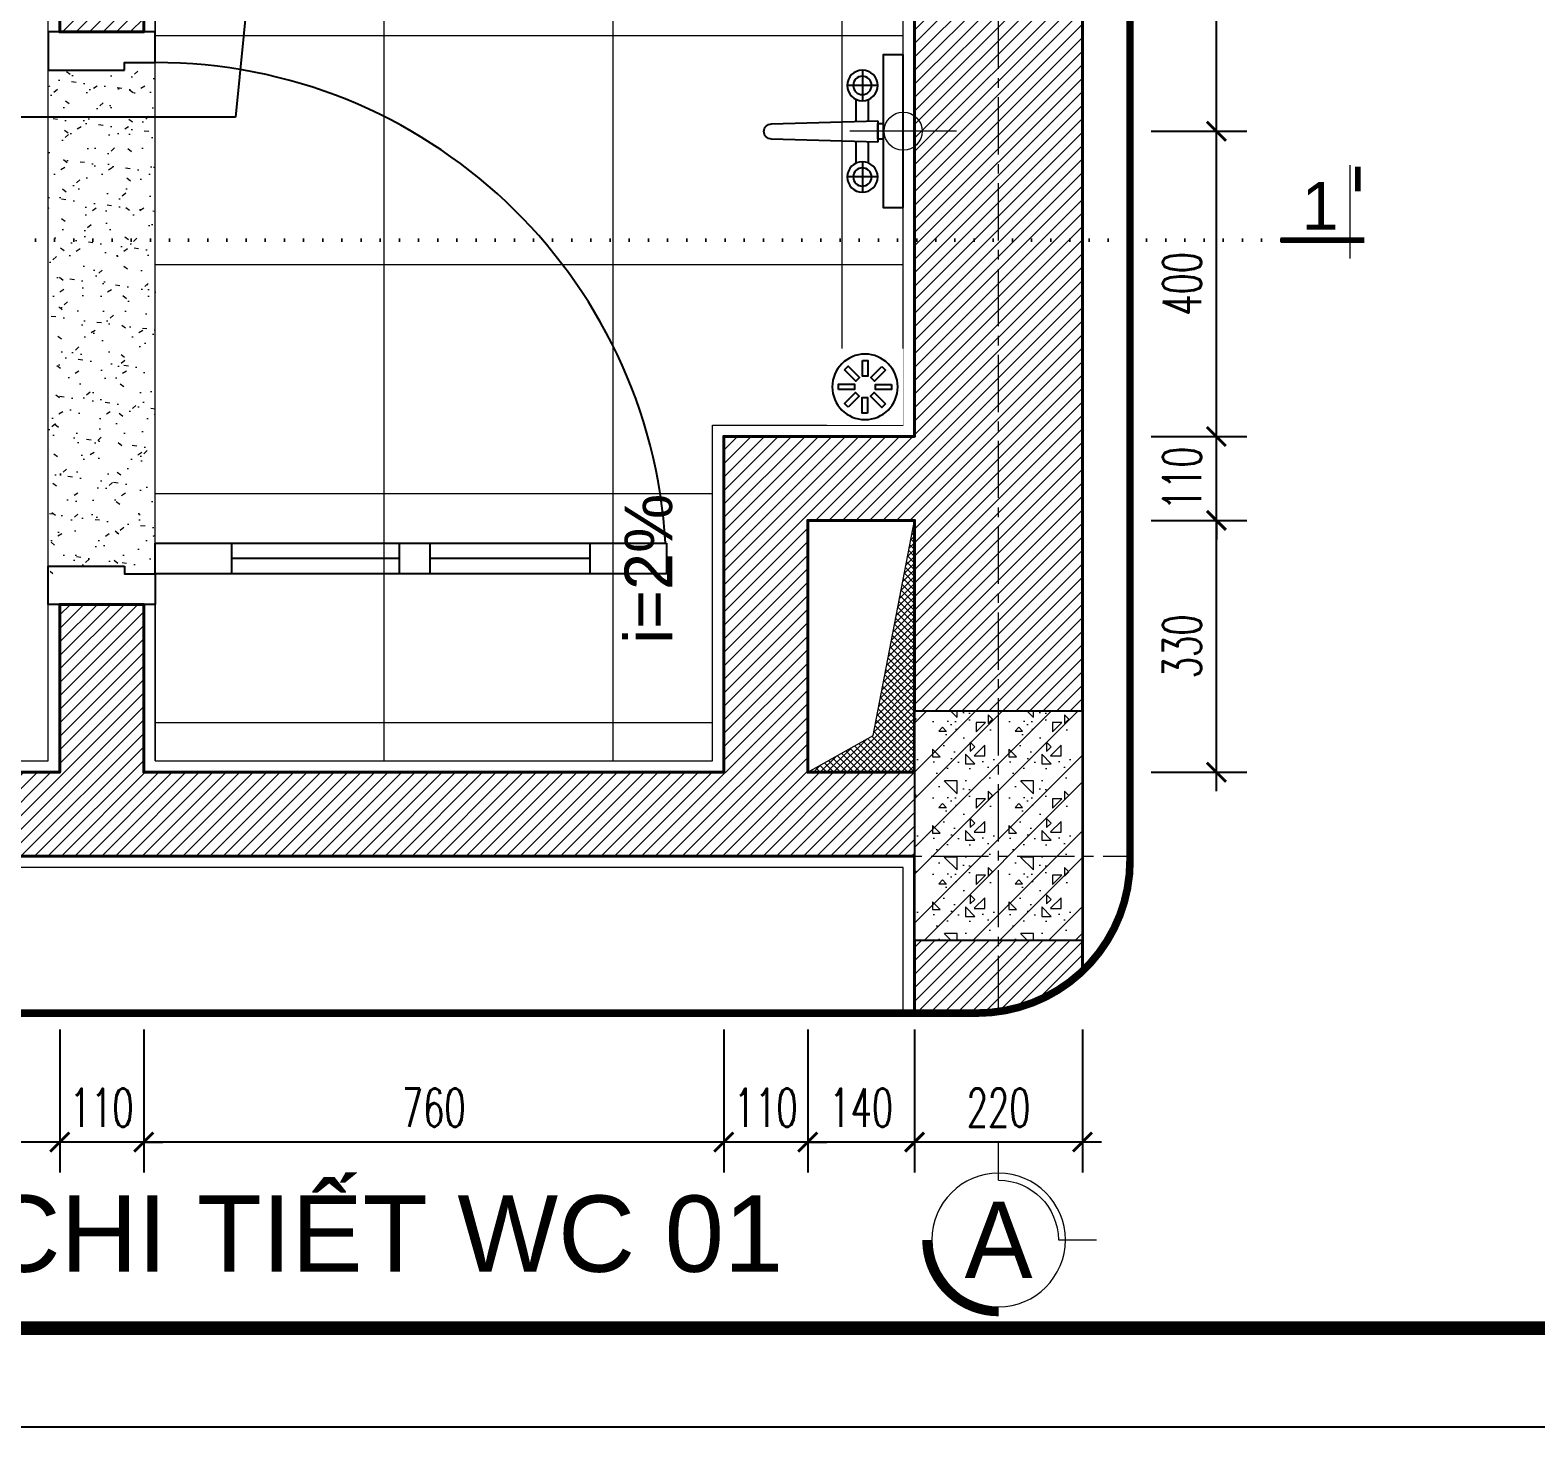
# Model space of a CAD drawing. Header units: millimetres. Extents: x -229618 to 2906, y -178063 to 96806.
# Drawn here: x -123756 to -121783, y -56426 to -54595 of the extents above; entities that cross this region are included whole.
import ezdxf
from ezdxf.enums import TextEntityAlignment as Align

# ---------------------------------------------------------------- set-up
doc = ezdxf.new("R2010")
doc.units = ezdxf.units.MM
doc.header["$LTSCALE"] = 200
doc.header["$MEASUREMENT"] = 0
doc.set_wipeout_variables(frame=1)
doc.header["$PDMODE"] = 3
doc.header["$PDSIZE"] = 50
for name, pattern in [('CENTER2', [1.125, 0.75, -0.125, 0.125, -0.125]), ('DASHED2', [0.375, 0.25, -0.125]), ('DOT2', [0.125, 0, -0.125]), ('HIDDEN2', [0.1875, 0.125, -0.0625])]:
    doc.linetypes.add(name, pattern=pattern)
doc.layers.get('0').update_dxf_attribs({"color": 95, "linetype": 'CONTINUOUS'})
doc.layers.get('DEFPOINTS').update_dxf_attribs({"linetype": 'CONTINUOUS'})
for name, color, linetype, lineweight in [('cat', 1, 'CONTINUOUS', 40), ('hatch', 250, 'CONTINUOUS', 5), ('KH cat', 2, 'HIDDEN2', 50), ('khuat', 8, 'DASHED2', 15), ('nho', 252, 'CONTINUOUS', 15), ('thay', 7, 'CONTINUOUS', 18), ('tim', 18, 'CENTER2', 9)]:
    doc.layers.add(name, color=color, linetype=linetype, lineweight=lineweight)
for name, color, linetype in [('COT', 2, 'CONTINUOUS'), ('CUA', 145, 'CONTINUOUS'), ('DIM', 251, 'CONTINUOUS'), ('KHUNGTEN', 7, 'CONTINUOUS'), ('NOITHAT', 99, 'CONTINUOUS'), ('TEXT', 33, 'CONTINUOUS')]:
    doc.layers.add(name, color=color, linetype=linetype)
doc.layers.add('in', color=203, linetype='CONTINUOUS', lineweight=5, plot=False)
doc.styles.add('Aria H iso', font='Vharial_0.ttf')
doc.styles.add('Arial iso', font='vnarial_0.ttf')
doc.styles.add('dam', font='Vhavanb_0.ttf', dxfattribs={"width": 0.9, "height": 450})
doc.styles.add('Scale', font='vnsimli.shx', dxfattribs={"width": 0.65, "bigfont": 'bigfont.shx'})
doc.dimstyles.new('Scale', dxfattribs={"dimscale": 75, "dimtxt": 2, "dimasz": 1, "dimexe": 1.6, "dimexo": 0, "dimgap": 0.8, "dimtad": 1, "dimdec": 0, "dimzin": 0, "dimdsep": 46, "dimtxsty": 'Scale', "dimblk": 'ARCHTICK', "dimcen": 0.1, "dimdle": 1, "dimclrd": 256, "dimclre": 256, "dimclrt": 3, "dimadec": 0, "dimazin": 0, "dimtfac": 1, "dimtdec": 0, "dimtix": 1, "dimtmove": 2, "dimatfit": 3, "dimldrblk": 'ARCHTICK', "dimfxl": 0, "dimtolj": 1, "dimtzin": 0, "dimarcsym": 0})

# ---------------------------------------------------------------- blocks, each defined once
blk = doc.blocks.new('*U871')
at = {"layer": 'thay', "ltscale": 600}
for p, q in [((0, -200), (0, 0)), ((313.2, -513.2), (513.2, -513.2))]:
    blk.add_line(p, q, dxfattribs=at)
at = {"layer": 'thay', "ltscale": 600, "const_width": 50}
blk.add_lwpolyline([(-375, -513.2, 0.414214), (0, -888.2, 0.414214)], format="xyb", dxfattribs=at)
at = {"layer": 'thay', "ltscale": 600}
blk.add_circle((0, -513.2), 350, dxfattribs=at)
blk.add_arc((0, -513.2), 313.2, 0, 90, dxfattribs=at)
at = {"layer": 'TEXT', "linetype": 'Continuous', "style": 'Aria H iso'}
blk.add_attdef('A', text='', height=350, dxfattribs=at).set_placement((0, -670.6), align=Align.CENTER)
blk = doc.blocks.new('*U790')
at = {"layer": 'CUA'}
for p, q in [((-690, -460), (-690, -240)), ((-690, -710), (-690, -500))]:
    blk.add_line(p, q, dxfattribs=at)
for points in [[(-700, -100), (-710, -100), (-710, -140), (-750, -140), (-750, 0), (-700, 0)], [(-50, -100), (-40, -100), (-40, -140), (0, -140), (0, 0), (-50, 0)], [(-670, -810), (-710, -810), (-710, -140), (-670, -140)], [(-670, -240), (-710, -240), (-710, -140), (-670, -140)], [(-670, -500), (-710, -500), (-710, -460), (-670, -460)], [(-670, -810), (-710, -810), (-710, -710), (-670, -710)]]:
    blk.add_lwpolyline(points, close=True, dxfattribs=at)
blk.add_arc((-709.8, -140.1), 669.8, 273.4084, 0.006, dxfattribs=at)
blk = doc.blocks.new('A$C663E3045')
blk.add_wipeout([(0, 100), (100, 100), (100, 0), (0, 0)]).dxf.layer = 'NOITHAT'
at = {"layer": 'NOITHAT'}
for points in [[(53.3, 84.6), (46.4, 84.6), (46.4, 63.9), (53.3, 63.9)], [(27.8, 76.8), (23, 71.9), (37.6, 57.3), (42.5, 62.2)], [(76.8, 72.2), (71.9, 77), (57.3, 62.4), (62.2, 57.5)], [(15.4, 53.3), (15.4, 46.4), (36.1, 46.4), (36.1, 53.3)], [(23.2, 27.8), (28.1, 23), (42.7, 37.6), (37.8, 42.5)], [(72.2, 23.2), (77, 28.1), (62.4, 42.7), (57.5, 37.8)], [(84.6, 46.7), (84.6, 53.6), (63.9, 53.6), (63.9, 46.7)], [(46.7, 15.4), (53.6, 15.4), (53.6, 36.1), (46.7, 36.1)]]:
    blk.add_lwpolyline(points, close=True, dxfattribs=at)
at = {"layer": 'NOITHAT', "color": 8}
blk.add_circle((50, 50), 42.9, dxfattribs=at)
blk = doc.blocks.new('_ArchTick')
at = {"color": 0, "linetype": 'ByBlock', "const_width": 0.15}
blk.add_lwpolyline([(-0.5, -0.5), (0.5, 0.5)], dxfattribs=at)
blk = doc.blocks.new('*D878')
at = {"layer": 'DEFPOINTS', "color": 0, "linetype": 'Continuous'}
for p in [(-122286.8, -55237.7), (-122201.4, -55237.7), (-122286.8, -55567.7)]:
    blk.add_point(p, dxfattribs=at)
at = {"layer": 'DIM', "linetype": 'Continuous', "lineweight": -2}
for p, q in [((-122201.4, -55592.7), (-122201.4, -55212.7)), ((-122286.8, -55237.7), (-122161.4, -55237.7)), ((-122286.8, -55567.7), (-122161.4, -55567.7))]:
    blk.add_line(p, q, dxfattribs=at)
at = {"layer": 'DIM', "linetype": 'Continuous', "lineweight": -2, "xscale": 25, "yscale": 25, "zscale": 25}
for p, rotation in [((-122201.4, -55237.7), 90), ((-122201.4, -55567.7), 270)]:
    blk.add_blockref('_ArchTick', p, dxfattribs=dict(at, rotation=rotation))
at = {"layer": 'DIM', "color": 3, "linetype": 'Continuous', "insert": (-122246.4, -55402.7), "char_height": 50, "attachment_point": 5, "rotation": 90, "style": 'Scale'}
blk.add_mtext('\\A1;330', dxfattribs=at)
blk = doc.blocks.new('*D879')
at = {"layer": 'DEFPOINTS', "color": 0, "linetype": 'Continuous'}
for p in [(-122286.8, -54727.7), (-122201.4, -54727.7), (-122286.8, -55127.7)]:
    blk.add_point(p, dxfattribs=at)
at = {"layer": 'DIM', "linetype": 'Continuous', "lineweight": -2}
for p, q in [((-122201.4, -55152.7), (-122201.4, -54702.7)), ((-122286.8, -54727.7), (-122161.4, -54727.7)), ((-122286.8, -55127.7), (-122161.4, -55127.7))]:
    blk.add_line(p, q, dxfattribs=at)
at = {"layer": 'DIM', "linetype": 'Continuous', "lineweight": -2, "xscale": 25, "yscale": 25, "zscale": 25}
for p, rotation in [((-122201.4, -54727.7), 90), ((-122201.4, -55127.7), 270)]:
    blk.add_blockref('_ArchTick', p, dxfattribs=dict(at, rotation=rotation))
at = {"layer": 'DIM', "color": 3, "linetype": 'Continuous', "insert": (-122246.4, -54927.7), "char_height": 50, "attachment_point": 5, "rotation": 90, "style": 'Scale'}
blk.add_mtext('\\A1;400', dxfattribs=at)
blk = doc.blocks.new('*D881')
at = {"layer": 'DEFPOINTS', "color": 0, "linetype": 'Continuous'}
for p in [(-122736.8, -55904.9), (-122596.8, -55904.9), (-122736.8, -56052.3)]:
    blk.add_point(p, dxfattribs=at)
at = {"layer": 'DIM', "linetype": 'Continuous', "lineweight": -2}
for p, q in [((-122736.8, -55904.9), (-122736.8, -56092.3)), ((-122596.8, -55904.9), (-122596.8, -56092.3)), ((-122571.8, -56052.3), (-122761.8, -56052.3))]:
    blk.add_line(p, q, dxfattribs=at)
at = {"layer": 'DIM', "linetype": 'Continuous', "lineweight": -2, "xscale": 25, "yscale": 25, "zscale": 25, "rotation": 180}
blk.add_blockref('_ArchTick', (-122736.8, -56052.3), dxfattribs=at)
at = {"layer": 'DIM', "linetype": 'Continuous', "lineweight": -2, "xscale": 25, "yscale": 25, "zscale": 25}
blk.add_blockref('_ArchTick', (-122596.8, -56052.3), dxfattribs=at)
at = {"layer": 'DIM', "color": 3, "linetype": 'Continuous', "insert": (-122666.8, -56007.3), "char_height": 50, "attachment_point": 5, "style": 'Scale'}
blk.add_mtext('\\A1;140', dxfattribs=at)
blk = doc.blocks.new('*D882')
at = {"layer": 'DEFPOINTS', "color": 0, "linetype": 'Continuous'}
for p in [(-123606.8, -55904.9), (-122846.8, -55904.9), (-123606.8, -56052.3)]:
    blk.add_point(p, dxfattribs=at)
at = {"layer": 'DIM', "linetype": 'Continuous', "lineweight": -2}
for p, q in [((-123606.8, -55904.9), (-123606.8, -56092.3)), ((-122846.8, -55904.9), (-122846.8, -56092.3)), ((-122821.8, -56052.3), (-123631.8, -56052.3))]:
    blk.add_line(p, q, dxfattribs=at)
at = {"layer": 'DIM', "linetype": 'Continuous', "lineweight": -2, "xscale": 25, "yscale": 25, "zscale": 25, "rotation": 180}
blk.add_blockref('_ArchTick', (-123606.8, -56052.3), dxfattribs=at)
at = {"layer": 'DIM', "linetype": 'Continuous', "lineweight": -2, "xscale": 25, "yscale": 25, "zscale": 25}
blk.add_blockref('_ArchTick', (-122846.8, -56052.3), dxfattribs=at)
at = {"layer": 'DIM', "color": 3, "linetype": 'Continuous', "insert": (-123226.8, -56007.3), "char_height": 50, "attachment_point": 5, "style": 'Scale'}
blk.add_mtext('\\A1;760', dxfattribs=at)
blk = doc.blocks.new('*D883')
at = {"layer": 'DEFPOINTS', "color": 0, "linetype": 'Continuous'}
for p in [(-124026.8, -55904.9), (-123716.8, -55904.9), (-124026.8, -56052.3)]:
    blk.add_point(p, dxfattribs=at)
at = {"layer": 'DIM', "linetype": 'Continuous', "lineweight": -2}
for p, q in [((-124026.8, -55904.9), (-124026.8, -56092.3)), ((-123716.8, -55904.9), (-123716.8, -56092.3)), ((-123691.8, -56052.3), (-124051.8, -56052.3))]:
    blk.add_line(p, q, dxfattribs=at)
at = {"layer": 'DIM', "linetype": 'Continuous', "lineweight": -2, "xscale": 25, "yscale": 25, "zscale": 25, "rotation": 180}
blk.add_blockref('_ArchTick', (-124026.8, -56052.3), dxfattribs=at)
at = {"layer": 'DIM', "linetype": 'Continuous', "lineweight": -2, "xscale": 25, "yscale": 25, "zscale": 25}
blk.add_blockref('_ArchTick', (-123716.8, -56052.3), dxfattribs=at)
at = {"layer": 'DIM', "color": 3, "linetype": 'Continuous', "insert": (-123871.8, -56007.3), "char_height": 50, "attachment_point": 5, "style": 'Scale'}
blk.add_mtext('\\A1;310', dxfattribs=at)
blk = doc.blocks.new('*D885')
at = {"layer": 'DEFPOINTS', "color": 0, "linetype": 'Continuous'}
for p in [(-122596.8, -55904.9), (-122376.8, -55904.9), (-122596.8, -56052.3)]:
    blk.add_point(p, dxfattribs=at)
at = {"layer": 'DIM', "linetype": 'Continuous', "lineweight": -2}
for p, q in [((-122596.8, -55904.9), (-122596.8, -56092.3)), ((-122376.8, -55904.9), (-122376.8, -56092.3)), ((-122351.8, -56052.3), (-122621.8, -56052.3))]:
    blk.add_line(p, q, dxfattribs=at)
at = {"layer": 'DIM', "linetype": 'Continuous', "lineweight": -2, "xscale": 25, "yscale": 25, "zscale": 25, "rotation": 180}
blk.add_blockref('_ArchTick', (-122596.8, -56052.3), dxfattribs=at)
at = {"layer": 'DIM', "linetype": 'Continuous', "lineweight": -2, "xscale": 25, "yscale": 25, "zscale": 25}
blk.add_blockref('_ArchTick', (-122376.8, -56052.3), dxfattribs=at)
at = {"layer": 'DIM', "color": 3, "linetype": 'Continuous', "insert": (-122486.8, -56007.3), "char_height": 50, "attachment_point": 5, "style": 'Scale'}
blk.add_mtext('\\A1;220', dxfattribs=at)
blk = doc.blocks.new('*D944')
at = {"layer": 'DEFPOINTS', "color": 0}
for p in [(-123716.8, -55904.9), (-123606.8, -55904.9), (-123716.8, -56052.3)]:
    blk.add_point(p, dxfattribs=at)
at = {"layer": 'DIM', "linetype": 'Continuous', "lineweight": -2}
for p, q in [((-123716.8, -55904.9), (-123716.8, -56092.3)), ((-123606.8, -55904.9), (-123606.8, -56092.3)), ((-123716.8, -56052.3), (-123741.8, -56052.3)), ((-123606.8, -56052.3), (-123716.8, -56052.3)), ((-123606.8, -56052.3), (-123581.8, -56052.3))]:
    blk.add_line(p, q, dxfattribs=at)
at = {"layer": 'DIM', "lineweight": -2, "xscale": 25, "yscale": 25, "zscale": 25}
blk.add_blockref('_ArchTick', (-123716.8, -56052.3), dxfattribs=at)
at = {"layer": 'DIM', "lineweight": -2, "xscale": 25, "yscale": 25, "zscale": 25, "rotation": 180}
blk.add_blockref('_ArchTick', (-123606.8, -56052.3), dxfattribs=at)
at = {"layer": 'DIM', "color": 3, "insert": (-123661.8, -56007.3), "char_height": 50, "attachment_point": 5, "style": 'Scale'}
blk.add_mtext('\\A1;110', dxfattribs=at)
blk = doc.blocks.new('*D1066')
at = {"layer": 'DEFPOINTS', "color": 0}
for p in [(-122846.8, -55904.9), (-122736.8, -55904.9), (-122846.8, -56052.3)]:
    blk.add_point(p, dxfattribs=at)
at = {"layer": 'DIM', "lineweight": -2}
for p, q in [((-122846.8, -55904.9), (-122846.8, -56092.3)), ((-122736.8, -55904.9), (-122736.8, -56092.3)), ((-122846.8, -56052.3), (-122871.8, -56052.3)), ((-122736.8, -56052.3), (-122846.8, -56052.3)), ((-122736.8, -56052.3), (-122711.8, -56052.3))]:
    blk.add_line(p, q, dxfattribs=at)
at = {"layer": 'DIM', "lineweight": -2, "xscale": 25, "yscale": 25, "zscale": 25}
blk.add_blockref('_ArchTick', (-122846.8, -56052.3), dxfattribs=at)
at = {"layer": 'DIM', "lineweight": -2, "xscale": 25, "yscale": 25, "zscale": 25, "rotation": 180}
blk.add_blockref('_ArchTick', (-122736.8, -56052.3), dxfattribs=at)
at = {"layer": 'DIM', "color": 3, "insert": (-122791.8, -56007.3), "char_height": 50, "attachment_point": 5, "style": 'Scale'}
blk.add_mtext('\\A1;110', dxfattribs=at)
blk = doc.blocks.new('*D1067')
at = {"layer": 'DEFPOINTS', "color": 0}
for p in [(-122286.8, -55127.7), (-122201.4, -55127.7), (-122286.8, -55237.7)]:
    blk.add_point(p, dxfattribs=at)
at = {"layer": 'DIM', "lineweight": -2}
for p, q in [((-122201.4, -55127.7), (-122201.4, -55102.7)), ((-122286.8, -55127.7), (-122161.4, -55127.7)), ((-122201.4, -55237.7), (-122201.4, -55127.7)), ((-122286.8, -55237.7), (-122161.4, -55237.7)), ((-122201.4, -55237.7), (-122201.4, -55262.7))]:
    blk.add_line(p, q, dxfattribs=at)
at = {"layer": 'DIM', "lineweight": -2, "xscale": 25, "yscale": 25, "zscale": 25}
for p, rotation in [((-122201.4, -55127.7), 270), ((-122201.4, -55237.7), 90)]:
    blk.add_blockref('_ArchTick', p, dxfattribs=dict(at, rotation=rotation))
at = {"layer": 'DIM', "color": 3, "insert": (-122246.4, -55182.7), "char_height": 50, "attachment_point": 5, "rotation": 90, "style": 'Scale'}
blk.add_mtext('\\A1;110', dxfattribs=at)
blk = doc.blocks.new('KhungA3')
at = {"layer": 'DEFPOINTS', "color": 8}
blk.add_lwpolyline([(-3.738, 3.813), (416.305, 3.813), (416.305, 300.813), (-3.738, 300.813)], close=True, dxfattribs=at)
at = {"layer": 'KHUNGTEN', "color": 4, "const_width": 0.724}
blk.add_lwpolyline([(7.542, 8.987), (411.131, 8.987), (411.131, 295.639), (7.542, 295.639)], close=True, dxfattribs=at)
blk = doc.blocks.new('voi sen1')
at = {"layer": 'NOITHAT', "linetype": 'Continuous', "ltscale": 3}
for p, q in [((-60, -33.4), (-60, -73.4)), ((13.6, -33.4), (-14.3, -33.4)), ((-14.3, -33.4), (-10.3, -172.4)), ((9.6, -172.4), (13.6, -33.4)), ((60, -33.4), (60, -73.4)), ((-40, -53.4), (-80, -53.4)), ((-41.7, -45.4), (-13.9, -45.4)), ((13.3, -45.4), (41.7, -45.4)), ((80, -53.4), (40, -53.4)), ((-41.7, -61.4), (-13.5, -61.4)), ((12.8, -61.4), (41.7, -61.4))]:
    blk.add_line(p, q, dxfattribs=at)
for points in [[(-100, 0), (100, 0), (100, -26.3), (-100, -26.3)], [(10.3, -26.3), (-10.3, -26.3), (-10.3, -33.4), (10.3, -33.4)]]:
    blk.add_lwpolyline(points, close=True, dxfattribs=at)
for centre, radius in [((-60, -53.4), 20), ((60, -53.4), 20), ((-60, -53.4), 12), ((60, -53.4), 12)]:
    blk.add_circle(centre, radius, dxfattribs=at)
blk.add_arc((-0.3, -172.4), 9.94, 180, 0, dxfattribs=at)
blk = doc.blocks.new('*D1180')
at = {"layer": 'DEFPOINTS', "color": 0}
for p in [(-122286.8, -54302.3), (-122201.4, -54302.3), (-122286.8, -54727.7)]:
    blk.add_point(p, dxfattribs=at)
at = {"layer": 'DIM', "lineweight": -2}
for p, q in [((-122201.4, -54752.7), (-122201.4, -54277.3)), ((-122286.8, -54302.3), (-122161.4, -54302.3)), ((-122286.8, -54727.7), (-122161.4, -54727.7))]:
    blk.add_line(p, q, dxfattribs=at)
at = {"layer": 'DIM', "lineweight": -2, "xscale": 25, "yscale": 25, "zscale": 25}
for p, rotation in [((-122201.4, -54302.3), 90), ((-122201.4, -54727.7), 270)]:
    blk.add_blockref('_ArchTick', p, dxfattribs=dict(at, rotation=rotation))
at = {"layer": 'DIM', "color": 3, "insert": (-122246.4, -54515), "char_height": 50, "attachment_point": 5, "rotation": 90, "style": 'Scale'}
blk.add_mtext('\\A1;425', dxfattribs=at)
blk = doc.blocks.new('cot220400')
at = {"linetype": 'Continuous'}
blk.add_wipeout([(0, 220), (300, 220), (300, 0), (0, 0)], dxfattribs=at).dxf.layer = 'cat'
at = {"layer": 'hatch', "linetype": 'Continuous'}
h = blk.add_hatch(dxfattribs=at)
h.set_pattern_fill('BT', color=256, scale=100, angle=-90, style=0)
h.set_pattern_definition([(270, (65987.73, -119802.7), (100, 2e-14), [0, -100]), (270, (66030.96, -119732.06), (100, 2e-14), [0, -100]), (270, (66013.36, -119735.19), (100, 2e-14), [0, -100]), (270, (66021.57, -119770.41), (100, 2e-14), [0, -100]), (270, (66050.33, -119751.43), (100, 2e-14), [0, -100]), (270, (66037.62, -119746.34), (100, 2e-14), [0, -100]), (270, (66058.94, -119755.34), (100, 2e-14), [0, -100]), (270, (66067.35, -119741.45), (100, 2e-14), [0, -100]), (270, (66045.44, -119760.63), (100, 2e-14), [0, -100]), (270, (66045.83, -119728.53), (100, 2e-14), [0, -100]), (270, (66046.22, -119792.52), (100, 2e-14), [0, -100]), (270, (66048.96, -119807.01), (100, 2e-14), [0, -100]), (270, (66038.79, -119799.57), (100, 2e-14), [0, -100]), (270, (66025.1, -119801.72), (100, 2e-14), [0, -100]), (270, (66037.03, -119775.69), (100, 2e-14), [0, -100]), (270, (66009.45, -119774.91), (100, 2e-14), [0, -100]), (270, (66000.84, -119774.91), (100, 2e-14), [0, -100]), (270, (65998.88, -119727.55), (100, 2e-14), [0, -100]), (270, (66010.62, -119767.08), (100, 2e-14), [0, -100]), (270, (65977.36, -119767.48), (100, 2e-14), [0, -100]), (270, (65998.69, -119756.71), (100, 2e-14), [0, -100]), (270, (65988.9, -119757.5), (100, 2e-14), [0, -100]), (270, (65981.67, -119744.58), (100, 2e-14), [0, -100]), (270, (65994.97, -119751.23), (100, 2e-14), [0, -100]), (270, (65999.08, -119746.54), (100, 2e-14), [0, -100]), (315, (65996.005, -119799.4), (100.00003, 2e-14), [8, -133.4214]), (45, (66001.66, -119805.055), (-2e-14, 100.00003), [8, -133.4214]), (180, (66007.32, -119799.4), (4e-15, -100), [11.3137, -88.6863]), (90, (65997.28, -119795.93), (-100, -1e-14), [12, -88]), (180, (65997.28, -119783.93), (4e-15, -100), [12, -88]), (315, (65985.28, -119783.93), (100.00003, 2e-14), [16.9706, -124.4508]), (9e-15, (66004.19, -119758.92), (-2e-14, 100), [16.8, -83.2]), (90, (66020.99, -119758.92), (-100, -1e-14), [16.8, -83.2]), (225, (66020.995, -119742.12), (7e-21, -100.00003), [23.7588, -117.6626]), (45, (65986.21, -119744.69), (-2e-14, 100.00003), [7, -134.4214]), (135, (65991.16, -119739.74), (-100.00003, -1e-14), [7, -134.4214]), (270, (65986.21, -119734.79), (100, 2e-14), [9.8995, -90.1005]), (270, (66053.82, -119781.24), (100, 2e-14), [13.75, -86.25]), (9e-15, (66053.82, -119794.99), (-2e-14, 100), [13.75, -86.25]), (135, (66067.57, -119794.99), (-100.00003, -1e-14), [19.4454, -121.9759]), (180, (66055.81, -119769.68), (4e-15, -100), [12.5, -87.5]), (270, (66043.31, -119769.68), (100, 2e-14), [12.5, -87.5]), (45, (66043.31, -119782.18), (-2e-14, 100.00003), [17.6777, -123.7437]), (315, (66059.66, -119776.04), (100.00003, 2e-14), [8.5, -132.9214]), (45, (66065.67, -119782.05), (-2e-14, 100.00003), [8.5, -132.9214]), (180, (66071.68, -119776.04), (4e-15, -100), [12.0208, -87.9792]), (45, (66052.46, -119736.77), (-2e-14, 100.00003), [14.1421, -127.2792]), (270, (66052.46, -119726.77), (100, 2e-14), [10, -90]), (180, (66062.46, -119726.77), (4e-15, -100), [10, -90]), (315, (65974.9, -119719.41), (49.497475, 49.497475), []), (315, (65974.9, -119754.41), (49.497475, 49.497475), [])])
h.paths.add_polyline_path([(300, 0), (300, 220), (0, 220), (0, 0)])
at = {"layer": 'COT', "linetype": 'Continuous'}
blk.add_lwpolyline([(0, 0), (300, 0), (300, 220), (0, 220)], close=True, dxfattribs=at)
blk = doc.blocks.new('cactn')
at = {"layer": 'thay', "ltscale": 600}
blk.add_line((-9225, 9972), (-9225, -2458), dxfattribs=at)
at = {"layer": 'thay', "ltscale": 600, "const_width": 762}
for points in [[(-10263, 9771), (-10263, 6486)], [(0, 0), (-11114, 0)]]:
    blk.add_lwpolyline(points, dxfattribs=at)
at = {"layer": 'TEXT', "style": 'Aria H iso'}
blk.add_attdef('A', text='', height=6350, dxfattribs=at).set_placement((-4573, 4581), align=Align.MIDDLE_CENTER)

msp = doc.modelspace()

# ---------------------------------------------------------------- hatches: boundary and pattern name
at = {"layer": 'hatch', "linetype": 'Continuous'}
h = msp.add_hatch(dxfattribs=at)
h.set_pattern_fill('ANSI31', color=256, scale=100, style=0)
h.set_pattern_definition([(45, (-285883.295, -7199.217), (-8.8388348, 8.8388348), [])])
h.paths.add_polyline_path([(-122736.8, -55237.7), (-122736.8, -55567.7), (-122596.8, -55567.7), (-122596.8, -55237.7)], flags=16)
h.paths.add_polyline_path([(-125076.8, -55787.7), (-125076.8, -55567.7), (-124776.8, -55567.7), (-124776.8, -55883.3), (-124886.8, -55883.3), (-124886.8, -55787.7)])
edge = h.paths.add_edge_path()
edge.add_arc((-122514.6, -55683.3), 200, 270, 313.5283, ccw=False)
edge.add_line((-122514.6, -55883.3), (-122596.8, -55883.3))
edge.add_line((-122596.8, -55883.3), (-122596.8, -55677.7))
edge.add_line((-122596.8, -55677.7), (-124026.8, -55677.7))
edge.add_line((-124026.8, -55677.7), (-124026.8, -55567.7))
edge.add_line((-124026.8, -55567.7), (-123716.8, -55567.7))
edge.add_line((-123716.8, -55567.7), (-123716.8, -55347.7))
edge.add_line((-123716.8, -55347.7), (-123606.8, -55347.7))
edge.add_line((-123606.8, -55347.7), (-123606.8, -55567.7))
edge.add_line((-123606.8, -55567.7), (-122846.8, -55567.7))
edge.add_line((-122846.8, -55567.7), (-122846.8, -55127.7))
edge.add_line((-122846.8, -55127.7), (-122596.8, -55127.7))
edge.add_line((-122596.8, -55127.7), (-122596.8, -53687.7))
edge.add_line((-122596.8, -53687.7), (-123606.8, -53687.7))
edge.add_line((-123606.8, -53687.7), (-123606.8, -54597.7))
edge.add_line((-123606.8, -54597.7), (-123716.8, -54597.7))
edge.add_line((-123716.8, -54597.7), (-123716.8, -53687.7))
edge.add_line((-123716.8, -53687.7), (-124966.8, -53687.7))
edge.add_line((-124966.8, -53687.7), (-124966.8, -54387.7))
edge.add_line((-124966.8, -54387.7), (-125076.8, -54387.7))
edge.add_line((-125076.8, -54387.7), (-125076.8, -53542))
edge.add_arc((-124962.4, -53706.1), 200, 451.273, 484.905, ccw=False)
edge.add_line((-124966.8, -53506.1), (-124966.8, -53577.7))
edge.add_line((-124966.8, -53577.7), (-122596.8, -53577.7))
edge.add_line((-122596.8, -53577.7), (-122596.8, -53506.1))
edge.add_line((-122596.8, -53506.1), (-122376.8, -53506.1))
edge.add_line((-122376.8, -53506.1), (-122376.8, -55828.3))
h = msp.add_hatch(dxfattribs=at)
h.set_pattern_fill('_USER', color=256, scale=300, angle=90, style=0, double=1, pattern_type=0)
h.set_pattern_definition([(90, (-123591.82, -53702.67), (300, 2e-14), []), (7e-15, (-123591.82, -53702.67), (4e-14, -300), [])])
h.paths.add_polyline_path([(-122611.8, -53702.7), (-122611.8, -55112.7), (-122861.8, -55112.7), (-122861.8, -55552.7), (-123591.8, -55552.7), (-123591.8, -55347.7), (-123591.8, -54597.7), (-123591.8, -53702.7)])
h = msp.add_hatch(dxfattribs=at)
h.set_pattern_fill('CATTHO', color=256, scale=20, style=0)
h.set_pattern_definition([(142.5, (7963.972, 5211.25), (1.259867, 38.5364754), [6, -30.4, 0, -34, 0, -32.5]), (172.5, (7963.97, 5211.25), (-35.395534, 56.442921), [6, -16.4, 0, -27.4, 0, -10.5]), (212.5, (7988.572, 5211.25), (-62.282837, 0.113181), [6, -10, 0, -36, 0, -47]), (222.5, (7988.57, 5211.25), (-60.122532, 17.553511), [6, -5, 0, -23.6, 0, -27])])
h.paths.add_polyline_path([(-123591.8, -54647.7), (-123591.8, -55297.7), (-123691.8, -55297.7), (-123691.8, -55307.7), (-123731.8, -55307.7), (-123731.8, -54637.7), (-123691.8, -54637.7), (-123691.8, -54647.7)])
at = {"layer": 'hatch'}
h = msp.add_hatch(dxfattribs=at)
h.set_pattern_fill('ANSI37', color=256, scale=50, style=0)
h.set_pattern_definition([(135, (-122596.8216, -55567.674), (4.41942, 4.41942), []), (45, (-122596.8216, -55567.674), (4.41942, -4.41942), [])])
h.paths.add_polyline_path([(-122596.8, -55237.7), (-122596.8, -55567.7), (-122736.8, -55567.7), (-122651.1, -55519.5)])

# ---------------------------------------------------------------- linework, layer by layer
at = {"layer": 'cat'}
for p, q in [((-123606.8, -54597.7), (-123716.8, -54597.7)), ((-123606.8, -55347.7), (-123716.8, -55347.7))]:
    msp.add_line(p, q, dxfattribs=at)
at = {"layer": 'cat', "linetype": 'Continuous'}
for points in [[(-122376.8, -53506.1), (-122376.8, -55457.7), (-122376.8, -55787.7), (-122376.8, -55828.3)], [(-122596.8, -55883.3), (-122596.8, -55677.7), (-123096.8, -55677.7), (-124026.8, -55677.7), (-124026.8, -55567.7), (-123716.8, -55567.7), (-123716.8, -55347.7), (-123606.8, -55347.7), (-123606.8, -55567.7), (-122846.8, -55567.7), (-122846.8, -55127.7), (-122596.8, -55127.7), (-122596.8, -53687.7), (-123606.8, -53687.7), (-123606.8, -54597.7), (-123716.8, -54597.7), (-123716.8, -53687.7), (-124966.8, -53687.7), (-124966.8, -54387.7), (-125076.8, -54387.7), (-125076.8, -53542)]]:
    msp.add_lwpolyline(points, dxfattribs=at)
msp.add_lwpolyline([(-122596.8, -55567.7), (-122596.8, -55237.7), (-122736.8, -55237.7), (-122736.8, -55567.7)], close=True, dxfattribs=at)
at = {"layer": 'hatch', "linetype": 'Continuous'}
msp.add_line((-123731.8, -55347.7), (-123731.8, -54597.7), dxfattribs=at)
at = {"layer": 'hatch'}
msp.add_line((-122736.8, -55567.7), (-122651.1, -55519.5), dxfattribs=at)
at = {"layer": 'hatch', "linetype": 'Continuous'}
msp.add_lwpolyline([(-122611.8, -55883.3), (-122611.8, -55692.7), (-123096.8, -55692.7), (-124041.8, -55692.7), (-124041.8, -55552.7), (-123731.8, -55552.7), (-123731.8, -55347.7), (-123591.8, -55347.7), (-123591.8, -55552.7), (-122861.8, -55552.7), (-122861.8, -55112.7), (-122611.8, -55112.7), (-122611.8, -53702.7), (-123591.8, -53702.7), (-123591.8, -54597.7), (-123731.8, -54597.7), (-123731.8, -53702.7), (-124951.8, -53702.7), (-124951.8, -54402.7), (-125091.8, -54402.7), (-125091.8, -53553.6)], dxfattribs=at)
at = {"layer": 'KH cat', "linetype": 'DOT2'}
msp.add_line((-122117.2, -54870.4), (-125493.3, -54870.4), dxfattribs=at)
at = {"layer": 'khuat', "color": 5, "const_width": 10}
msp.add_lwpolyline([(-122314.6, -55683.3), (-122314.6, -53506.1), (-124962.4, -53506.1, 0.414214), (-125162.4, -53706.1), (-125162.4, -55883.3), (-122514.6, -55883.3, 0.414214)], format="xyb", close=True, dxfattribs=at)
at = {"layer": 'nho'}
msp.add_line((-122541.9, -54727.7), (-122681.8, -54727.7), dxfattribs=at)
msp.add_circle((-122611.8, -54727.7), 25, dxfattribs=at)
at = {"layer": 'thay', "linetype": 'Continuous'}
msp.add_line((-123591.8, -55347.7), (-123591.8, -54597.7), dxfattribs=at)
for points in [[(-123067.6, -54614.8, 0, 23.8, 0), (-123132.3, -54614.8, 0, 0, 0), (-123350.1, -54614.8, 0, 0, 0)], [(-123009.3, -55148.6, 0, 23.8, 0), (-123009.3, -55213.3, 0, 0, 0), (-123009.3, -55431.1, 0, 0, 0)]]:
    msp.add_lwpolyline(points, format="xyseb", dxfattribs=at)

# ---------------------------------------------------------------- block references
at = {"layer": 'CUA'}
ref = msp.add_blockref('cactn', (-122117.2, -54870.4), dxfattribs=dict(at, xscale=-0.009842519648373127, yscale=0.009842519590165466, zscale=0.009842519675196733))
ref.add_attrib('A', '1', dxfattribs={"layer": 'TEXT', "height": 62.5, "style": 'Aria H iso'}).set_placement((-122065.7, -54825.5), align=Align.MIDDLE_CENTER)
at = {"layer": 'DIM', "xscale": -1, "rotation": 270}
msp.add_blockref('voi sen1', (-122611.8, -54727.7), dxfattribs=at)
at = {"layer": 'DIM', "xscale": -0.25, "yscale": 0.25, "zscale": 0.25, "rotation": 270}
msp.add_blockref('*U871', (-122358.5, -56180.6), dxfattribs=at)
at = {"layer": 'thay', "linetype": 'Continuous', "rotation": 90}
msp.add_blockref('*U790', (-123731.8, -54597.7), dxfattribs=at)

# ---------------------------------------------------------------- texts
at = {"layer": 'TEXT', "style": 'Arial iso'}
msp.add_text('i=2%%%', height=62.5, rotation=90, dxfattribs=at).set_placement((-122914.3, -55399.3))
at = {"layer": 'TEXT', "style": 'Aria H iso'}
msp.add_text('mÆt b»ng chi tiÕt wc 01', height=100, dxfattribs=at).set_placement((-124584.9, -56222.3))
at = {"layer": 'TEXT', "linetype": 'Continuous', "style": 'dam'}
msp.add_text('a', height=100, dxfattribs=at).set_placement((-122486.8, -56180.6), align=Align.MIDDLE)

# ---------------------------------------------------------------- dimensions: what is measured, and where the dimension line sits
at = {"layer": 'DIM'}
for base, p1, p2, angle, override, picture, middle in [((-122201.4, -54302.3), (-122286.8, -54727.7), (-122286.8, -54302.3), 90, {"dimscale": 25}, '*D1180', (-122246.4, -54515)), ((-122201.4, -55127.7), (-122286.8, -55237.7), (-122286.8, -55127.7), 90, {"dimscale": 25}, '*D1067', (-122246.4, -55182.7)), ((-123716.8, -56052.3), (-123606.8, -55904.9), (-123716.8, -55904.9), 0, {"dimscale": 25, "dimfxl": 70}, '*D944', (-123661.8, -56007.3)), ((-122846.8, -56052.3), (-122736.8, -55904.9), (-122846.8, -55904.9), 0, {"dimscale": 25}, '*D1066', (-122791.8, -56007.3))]:
    dim = msp.add_linear_dim(base=base, p1=p1, p2=p2, angle=angle, dimstyle='Scale', override=override, dxfattribs=at)
    dim.commit()
    dim.dimension.update_dxf_attribs({"geometry": picture, "text_midpoint": middle})
at = {"layer": 'DIM', "linetype": 'Continuous'}
for base, p1, p2, angle, picture, middle in [((-122201.4, -54727.7), (-122286.8, -55127.7), (-122286.8, -54727.7), 90, '*D879', (-122246.4, -54927.7)), ((-122201.4, -55237.7), (-122286.8, -55567.7), (-122286.8, -55237.7), 90, '*D878', (-122246.4, -55402.7)), ((-124026.8, -56052.3), (-123716.8, -55904.9), (-124026.8, -55904.9), 0, '*D883', (-123871.8, -56007.3)), ((-123606.8, -56052.3), (-122846.8, -55904.9), (-123606.8, -55904.9), 0, '*D882', (-123226.8, -56007.3)), ((-122736.8, -56052.3), (-122596.8, -55904.9), (-122736.8, -55904.9), 0, '*D881', (-122666.8, -56007.3)), ((-122596.8, -56052.3), (-122376.8, -55904.9), (-122596.8, -55904.9), 0, '*D885', (-122486.8, -56007.3))]:
    dim = msp.add_linear_dim(base=base, p1=p1, p2=p2, angle=angle, dimstyle='Scale', override={"dimscale": 25, "dimfxl": 70}, dxfattribs=at)
    dim.commit()
    dim.dimension.update_dxf_attribs({"geometry": picture, "text_midpoint": middle})

# ---------------------------------------------------------------- leaders
at = {"layer": 'DIM'}
msp.add_leader([(-123408.1, -53907.5), (-123486.4, -54709.5), (-124935.7, -54709.5)], dimstyle='Scale', override={"dimscale": 25, "dimasz": 2.5, "dimfxl": 90}, dxfattribs=at)

# ---------------------------------------------------------------- next in the draw order: block references
at = {"layer": 'DIM', "linetype": 'Continuous', "xscale": -1, "rotation": 270}
msp.add_blockref('A$C663E3045', (-122711.8, -55112.7), dxfattribs=at)

# ---------------------------------------------------------------- next in the draw order: linework, layer by layer
at = {"layer": 'in'}
msp.add_lwpolyline([(-126426.6, -49000.5), (-115925.5, -49000.5), (-115925.5, -56425.5), (-126426.6, -56425.5)], close=True, dxfattribs=at)

# ---------------------------------------------------------------- next in the draw order: block references
at = {"layer": 'thay', "xscale": 25, "yscale": 25, "zscale": 25.00000000000003}
msp.add_blockref('KhungA3', (-126333.1, -56520.9), dxfattribs=at)

# ---------------------------------------------------------------- next in the draw order: block references
at = {"layer": 'hatch', "linetype": 'Continuous', "rotation": 90}
msp.add_blockref('cot220400', (-122376.8, -55787.7), dxfattribs=at)

# ---------------------------------------------------------------- next in the draw order: linework, layer by layer
at = {"layer": 'hatch'}
msp.add_line((-122651.1, -55519.5), (-122596.8, -55237.7), dxfattribs=at)
at = {"layer": 'tim', "ltscale": 0.5}
for p, q in [((-122486.8, -55883.3), (-122486.8, -53506.1)), ((-125162.4, -55677.7), (-122314.6, -55677.7))]:
    msp.add_line(p, q, dxfattribs=at)

doc.saveas('drawing.dxf')
